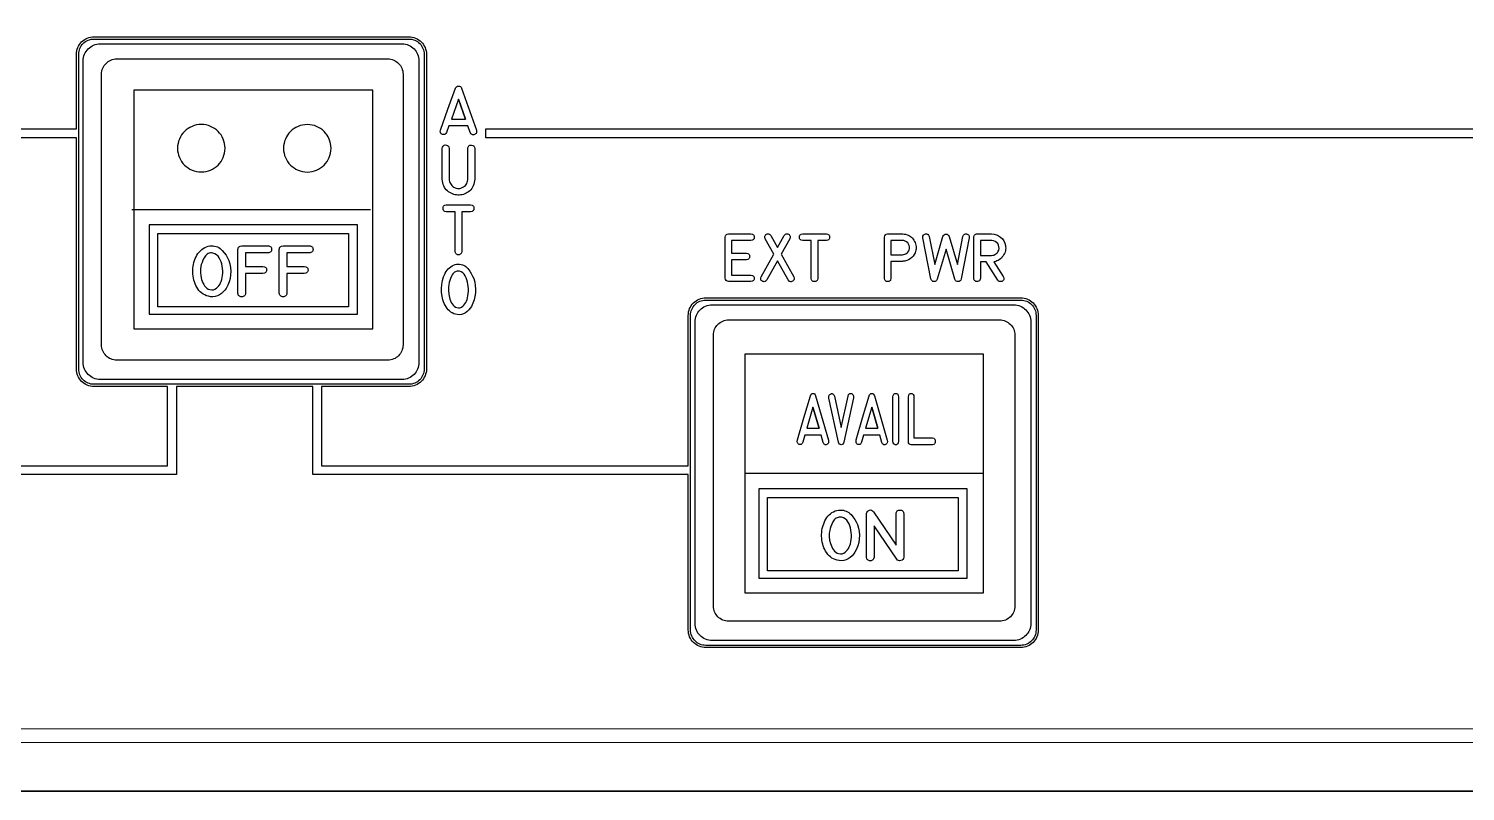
# Model space of a CAD drawing. Extents: x 361 to 684, y 82 to 686.
# Drawn here: x 506.7 to 602.9, y 330.4 to 381.5 of the extents above; entities that cross this region are included whole.
import ezdxf

# ---------------------------------------------------------------- set-up
doc = ezdxf.new("R2010")
doc.units = 0
for name, color, linetype in [('_BACKPANEL', 5, 'CONTINUOUS'), ('_ENGRAVING', 105, 'CONTINUOUS'), ('_LABELS', 30, 'CONTINUOUS'), ('_TOPLAYER', 1, 'CONTINUOUS')]:
    doc.layers.add(name, color=color, linetype=linetype)

msp = doc.modelspace()

# ---------------------------------------------------------------- linework, layer by layer
at = {"layer": '_BACKPANEL'}
for points in [[(683.839, 436.825), (683.839, 431.985), (683.839, 422.306), (683.839, 412.626), (683.839, 340.03), (683.839, 330.35), (361.5, 330.35), (361.5, 340.03), (361.5, 412.626), (361.5, 422.306), (361.5, 431.985), (361.5, 436.825)], [(511.041, 380.783), (532.137, 380.783), (532.242, 380.778), (532.344, 380.762), (532.443, 380.737), (532.537, 380.702), (532.627, 380.659), (532.712, 380.608), (532.791, 380.549), (532.864, 380.483), (532.93, 380.41), (532.989, 380.331), (533.04, 380.246), (533.083, 380.156), (533.118, 380.062), (533.143, 379.963), (533.158, 379.861), (533.164, 379.755), (533.164, 358.66), (533.158, 358.555), (533.143, 358.453), (533.118, 358.354), (533.083, 358.26), (533.04, 358.17), (532.989, 358.085), (532.93, 358.006), (532.864, 357.933), (532.791, 357.867), (532.712, 357.808), (532.627, 357.757), (532.537, 357.713), (532.443, 357.679), (532.344, 357.654), (532.242, 357.638), (532.137, 357.633), (511.041, 357.633), (510.936, 357.638), (510.833, 357.654), (510.735, 357.679), (510.64, 357.713), (510.551, 357.757), (510.466, 357.808), (510.387, 357.867), (510.314, 357.933), (510.248, 358.006), (510.189, 358.085), (510.137, 358.17), (510.094, 358.26), (510.06, 358.354), (510.035, 358.453), (510.019, 358.555), (510.014, 358.66), (510.014, 379.755), (510.019, 379.861), (510.035, 379.963), (510.06, 380.062), (510.094, 380.156), (510.137, 380.246), (510.189, 380.331), (510.248, 380.41), (510.314, 380.483), (510.387, 380.549), (510.466, 380.608), (510.551, 380.659), (510.64, 380.702), (510.735, 380.737), (510.833, 380.762), (510.936, 380.778)], [(552.041, 363.283), (573.137, 363.283), (573.242, 363.278), (573.344, 363.262), (573.443, 363.237), (573.537, 363.202), (573.627, 363.159), (573.712, 363.108), (573.791, 363.049), (573.864, 362.983), (573.93, 362.91), (573.989, 362.831), (574.04, 362.746), (574.083, 362.656), (574.118, 362.562), (574.143, 362.463), (574.158, 362.361), (574.164, 362.255), (574.164, 341.16), (574.158, 341.055), (574.143, 340.953), (574.118, 340.854), (574.083, 340.76), (574.04, 340.67), (573.989, 340.585), (573.93, 340.506), (573.864, 340.433), (573.791, 340.367), (573.712, 340.308), (573.627, 340.257), (573.537, 340.213), (573.443, 340.179), (573.344, 340.154), (573.242, 340.138), (573.137, 340.133), (552.041, 340.133), (551.936, 340.138), (551.833, 340.154), (551.735, 340.179), (551.64, 340.213), (551.551, 340.257), (551.466, 340.308), (551.387, 340.367), (551.314, 340.433), (551.248, 340.506), (551.189, 340.585), (551.137, 340.67), (551.094, 340.76), (551.06, 340.854), (551.035, 340.953), (551.019, 341.055), (551.014, 341.16), (551.014, 362.255), (551.019, 362.361), (551.035, 362.463), (551.06, 362.562), (551.094, 362.656), (551.137, 362.746), (551.189, 362.831), (551.248, 362.91), (551.314, 362.983), (551.387, 363.049), (551.466, 363.108), (551.551, 363.159), (551.64, 363.202), (551.735, 363.237), (551.833, 363.262), (551.936, 363.278)]]:
    msp.add_lwpolyline(points, close=True, dxfattribs=at)
at = {"layer": '_ENGRAVING'}
for points in [[(423.903, 374.756), (509.86, 374.756), (509.86, 379.746), (509.867, 379.868), (509.885, 379.986), (509.914, 380.1), (509.954, 380.21), (510.004, 380.314), (510.063, 380.412), (510.132, 380.504), (510.208, 380.588), (510.293, 380.665), (510.385, 380.733), (510.483, 380.793), (510.587, 380.843), (510.696, 380.883), (510.811, 380.912), (510.929, 380.93), (511.051, 380.936), (532.127, 380.936), (532.249, 380.93), (532.367, 380.912), (532.481, 380.883), (532.591, 380.843), (532.695, 380.793), (532.793, 380.733), (532.885, 380.665), (532.969, 380.588), (533.046, 380.504), (533.114, 380.412), (533.174, 380.314), (533.224, 380.21), (533.264, 380.1), (533.293, 379.986), (533.311, 379.868), (533.317, 379.746), (533.317, 358.67), (533.311, 358.548), (533.293, 358.43), (533.264, 358.315), (533.224, 358.206), (533.174, 358.102), (533.114, 358.004), (533.046, 357.912), (532.969, 357.828), (532.885, 357.751), (532.793, 357.682), (532.695, 357.623), (532.591, 357.573), (532.481, 357.533), (532.367, 357.504), (532.249, 357.486), (532.127, 357.48), (526.295, 357.48), (526.295, 352.166), (550.86, 352.166), (550.86, 362.246), (550.867, 362.368), (550.885, 362.486), (550.914, 362.6), (550.954, 362.71), (551.004, 362.814), (551.063, 362.912), (551.132, 363.004), (551.208, 363.088), (551.293, 363.165), (551.385, 363.233), (551.483, 363.293), (551.587, 363.343), (551.696, 363.383), (551.811, 363.412), (551.929, 363.43), (552.051, 363.436), (573.127, 363.436), (573.249, 363.43), (573.367, 363.412), (573.481, 363.383), (573.591, 363.343), (573.695, 363.293), (573.793, 363.233), (573.885, 363.165), (573.969, 363.088), (574.046, 363.004), (574.114, 362.912), (574.174, 362.814), (574.224, 362.71), (574.264, 362.6), (574.293, 362.486), (574.311, 362.368), (574.317, 362.246), (574.317, 341.17), (574.311, 341.048), (574.293, 340.93), (574.264, 340.815), (574.224, 340.706), (574.174, 340.602), (574.114, 340.504), (574.046, 340.412), (573.969, 340.328), (573.885, 340.251), (573.793, 340.182), (573.695, 340.123), (573.591, 340.073), (573.481, 340.033), (573.367, 340.004), (573.249, 339.986), (573.127, 339.98), (552.051, 339.98), (551.929, 339.986), (551.811, 340.004), (551.696, 340.033), (551.587, 340.073), (551.483, 340.123), (551.385, 340.182), (551.293, 340.251), (551.208, 340.328), (551.132, 340.412), (551.063, 340.504), (551.004, 340.602), (550.954, 340.706), (550.914, 340.815), (550.885, 340.93), (550.867, 341.048), (550.86, 341.17), (550.86, 351.58), (549.39, 351.58), (549.39, 351.58), (526.295, 351.58), (525.699, 351.58), (525.699, 357.48), (516.565, 357.48), (516.565, 351.58), (515.969, 351.58), (492.716, 351.58)], [(616.495, 374.157), (537.299, 374.157), (537.299, 374.759), (616.495, 374.759)], [(492.716, 352.166), (515.969, 352.166), (515.969, 357.48), (511.051, 357.48), (510.929, 357.486), (510.811, 357.504), (510.696, 357.533), (510.587, 357.573), (510.483, 357.623), (510.385, 357.682), (510.293, 357.751), (510.208, 357.828), (510.132, 357.912), (510.063, 358.004), (510.004, 358.102), (509.954, 358.206), (509.914, 358.315), (509.885, 358.43), (509.867, 358.548), (509.86, 358.67), (509.86, 374.16), (423.903, 374.16)], [(367.066, 333.622), (677.524, 333.637), (677.615, 333.646), (677.699, 333.672), (677.775, 333.714), (677.841, 333.769), (677.896, 333.836), (677.937, 333.913), (677.963, 333.997), (677.972, 334.088), (677.963, 334.178), (677.937, 334.263), (677.895, 334.339), (677.841, 334.405), (677.774, 334.46), (677.698, 334.502), (677.614, 334.528), (677.524, 334.537), (367.064, 334.522)]]:
    msp.add_lwpolyline(points, dxfattribs=at)
for points in [[(511.459, 380.458), (531.675, 380.458), (531.792, 380.452), (531.906, 380.435), (532.015, 380.407), (532.12, 380.368), (532.22, 380.32), (532.314, 380.263), (532.402, 380.198), (532.483, 380.124), (532.557, 380.043), (532.623, 379.955), (532.68, 379.861), (532.728, 379.761), (532.766, 379.656), (532.794, 379.547), (532.811, 379.433), (532.817, 379.316), (532.817, 359.1), (532.811, 358.983), (532.794, 358.869), (532.766, 358.76), (532.728, 358.655), (532.68, 358.555), (532.623, 358.461), (532.557, 358.373), (532.483, 358.292), (532.402, 358.218), (532.314, 358.152), (532.22, 358.095), (532.12, 358.047), (532.015, 358.009), (531.906, 357.981), (531.792, 357.964), (531.675, 357.958), (511.459, 357.958), (511.342, 357.964), (511.228, 357.981), (511.119, 358.009), (511.014, 358.047), (510.914, 358.095), (510.82, 358.152), (510.732, 358.218), (510.651, 358.292), (510.577, 358.373), (510.512, 358.461), (510.455, 358.555), (510.407, 358.655), (510.368, 358.76), (510.34, 358.869), (510.323, 358.983), (510.317, 359.1), (510.317, 379.316), (510.323, 379.433), (510.34, 379.547), (510.368, 379.656), (510.407, 379.761), (510.455, 379.861), (510.512, 379.955), (510.577, 380.043), (510.651, 380.124), (510.732, 380.198), (510.82, 380.263), (510.914, 380.32), (511.014, 380.368), (511.119, 380.407), (511.228, 380.435), (511.342, 380.452)], [(534.258, 374.674), (534.759, 376.077), (535.26, 377.479), (535.292, 377.542), (535.337, 377.588), (535.395, 377.616), (535.465, 377.625), (535.535, 377.617), (535.593, 377.59), (535.638, 377.544), (535.671, 377.479), (536.671, 374.666), (536.68, 374.564), (536.674, 374.52), (536.661, 374.482), (536.641, 374.448), (536.613, 374.419), (536.579, 374.395), (536.537, 374.377), (536.493, 374.364), (536.452, 374.36), (536.413, 374.365), (536.376, 374.377), (536.343, 374.398), (536.312, 374.427), (536.257, 374.51), (536.097, 374.965), (534.825, 374.965), (534.669, 374.521), (534.614, 374.438), (534.582, 374.409), (534.548, 374.388), (534.511, 374.376), (534.472, 374.372), (534.429, 374.377), (534.385, 374.39), (534.343, 374.41), (534.308, 374.434), (534.281, 374.462), (534.261, 374.496), (534.249, 374.533), (534.245, 374.576)], [(535.938, 375.412), (535.463, 376.749), (534.986, 375.412)], [(535.463, 376.749), (535.938, 375.412)], [(536.551, 371.418), (536.551, 371.385), (536.544, 371.286), (536.523, 371.164), (536.493, 371.051), (536.455, 370.946), (536.409, 370.849), (536.354, 370.76), (536.291, 370.679), (536.219, 370.607), (536.139, 370.543), (536.054, 370.487), (535.968, 370.439), (535.88, 370.399), (535.79, 370.367), (535.7, 370.343), (535.608, 370.327), (535.514, 370.319), (535.419, 370.319), (535.324, 370.327), (535.232, 370.343), (535.141, 370.367), (535.053, 370.398), (534.966, 370.438), (534.882, 370.485), (534.8, 370.54), (534.719, 370.603), (534.644, 370.674), (534.579, 370.753), (534.522, 370.839), (534.474, 370.933), (534.436, 371.034), (534.406, 371.144), (534.386, 371.26), (534.375, 371.385), (534.375, 371.418), (534.375, 373.447), (534.379, 373.494), (534.392, 373.536), (534.437, 373.609), (534.495, 373.657), (534.566, 373.678), (534.65, 373.673), (534.729, 373.645), (534.785, 373.598), (534.819, 373.532), (534.83, 373.447), (534.83, 371.418), (534.84, 371.326), (534.859, 371.241), (534.887, 371.161), (534.924, 371.087), (534.969, 371.019), (535.023, 370.957), (535.085, 370.902), (535.157, 370.852), (535.233, 370.811), (535.31, 370.782), (535.388, 370.766), (535.467, 370.762), (535.547, 370.77), (535.628, 370.791), (535.711, 370.823), (535.794, 370.868), (535.864, 370.917), (535.924, 370.972), (535.974, 371.034), (536.014, 371.102), (536.045, 371.175), (536.07, 371.252), (536.087, 371.333), (536.097, 371.418), (536.097, 373.447), (536.1, 373.492), (536.129, 373.579), (536.152, 373.612), (536.18, 373.638), (536.213, 373.658), (536.251, 373.67), (536.344, 373.674), (536.434, 373.653), (536.47, 373.633), (536.499, 373.608), (536.522, 373.576), (536.538, 373.539), (536.551, 373.447)], [(535.238, 366.548), (535.238, 369.206), (534.649, 369.206), (534.551, 369.227), (534.513, 369.247), (534.481, 369.273), (534.457, 369.304), (534.439, 369.342), (534.429, 369.386), (534.426, 369.436), (534.429, 369.486), (534.44, 369.53), (534.458, 369.568), (534.482, 369.6), (534.514, 369.625), (534.552, 369.645), (534.649, 369.667), (536.277, 369.667), (536.374, 369.646), (536.412, 369.626), (536.444, 369.6), (536.468, 369.568), (536.485, 369.53), (536.496, 369.486), (536.499, 369.436), (536.496, 369.386), (536.486, 369.341), (536.469, 369.304), (536.444, 369.272), (536.413, 369.246), (536.375, 369.227), (536.277, 369.206), (535.69, 369.206), (535.69, 366.548), (535.662, 366.446), (535.64, 366.407), (535.613, 366.374), (535.581, 366.349), (535.543, 366.332), (535.501, 366.322), (535.454, 366.319), (535.407, 366.323), (535.365, 366.334), (535.33, 366.352), (535.3, 366.378), (535.276, 366.41), (535.258, 366.449)], [(555.061, 367.284), (553.764, 367.284), (553.764, 366.429), (554.753, 366.429), (554.85, 366.402), (554.888, 366.382), (554.92, 366.356), (554.944, 366.326), (554.961, 366.291), (554.971, 366.251), (554.975, 366.206), (554.971, 366.161), (554.96, 366.121), (554.943, 366.085), (554.919, 366.055), (554.888, 366.03), (554.85, 366.01), (554.753, 365.984), (553.764, 365.984), (553.764, 364.956), (555.061, 364.956), (555.158, 364.93), (555.196, 364.91), (555.227, 364.885), (555.251, 364.855), (555.268, 364.82), (555.279, 364.78), (555.282, 364.736), (555.279, 364.691), (555.268, 364.652), (555.251, 364.617), (555.227, 364.587), (555.196, 364.562), (555.158, 364.542), (555.061, 364.517), (553.547, 364.517), (553.46, 364.54), (553.394, 364.585), (553.349, 364.651), (553.325, 364.739), (553.325, 367.502), (553.35, 367.593), (553.37, 367.629), (553.395, 367.66), (553.425, 367.684), (553.461, 367.703), (553.547, 367.721), (555.061, 367.721), (555.158, 367.701), (555.196, 367.682), (555.227, 367.657), (555.251, 367.627), (555.268, 367.591), (555.278, 367.549), (555.281, 367.501), (555.278, 367.453), (555.267, 367.412), (555.25, 367.376), (555.226, 367.346), (555.195, 367.321), (555.157, 367.303)], [(555.74, 364.845), (556.587, 366.36), (556.009, 367.394), (555.984, 367.49), (555.983, 367.532), (555.99, 367.571), (556.004, 367.607), (556.027, 367.639), (556.057, 367.668), (556.096, 367.694), (556.137, 367.713), (556.178, 367.724), (556.217, 367.726), (556.255, 367.72), (556.292, 367.705), (556.328, 367.681), (556.396, 367.608), (556.837, 366.812), (557.281, 367.608), (557.349, 367.681), (557.385, 367.705), (557.422, 367.72), (557.46, 367.726), (557.499, 367.724), (557.539, 367.713), (557.58, 367.694), (557.618, 367.669), (557.648, 367.64), (557.671, 367.608), (557.686, 367.572), (557.693, 367.532), (557.692, 367.489), (557.668, 367.392), (557.092, 366.36), (557.937, 364.845), (557.963, 364.749), (557.964, 364.706), (557.957, 364.667), (557.942, 364.631), (557.919, 364.598), (557.888, 364.57), (557.849, 364.544), (557.807, 364.525), (557.766, 364.514), (557.727, 364.512), (557.689, 364.519), (557.653, 364.534), (557.618, 364.558), (557.554, 364.633), (556.837, 365.909), (556.128, 364.633), (556.058, 364.56), (556.022, 364.537), (555.984, 364.522), (555.946, 364.515), (555.906, 364.517), (555.866, 364.528), (555.824, 364.546), (555.786, 364.571), (555.756, 364.6), (555.733, 364.632), (555.719, 364.667), (555.713, 364.706), (555.714, 364.749)], [(559.101, 364.736), (559.101, 367.28), (558.527, 367.28), (558.431, 367.3), (558.393, 367.319), (558.363, 367.343), (558.339, 367.374), (558.322, 367.41), (558.312, 367.452), (558.309, 367.5), (558.312, 367.547), (558.322, 367.589), (558.34, 367.626), (558.363, 367.656), (558.394, 367.681), (558.432, 367.7), (558.527, 367.721), (560.115, 367.721), (560.209, 367.701), (560.246, 367.682), (560.277, 367.657), (560.301, 367.626), (560.318, 367.59), (560.328, 367.548), (560.331, 367.5), (560.328, 367.451), (560.318, 367.409), (560.301, 367.373), (560.278, 367.342), (560.247, 367.318), (560.21, 367.299), (560.115, 367.28), (559.542, 367.28), (559.542, 364.736), (559.514, 364.639), (559.493, 364.601), (559.466, 364.57), (559.435, 364.546), (559.399, 364.529), (559.358, 364.52), (559.311, 364.517), (559.265, 364.521), (559.225, 364.532), (559.19, 364.549), (559.161, 364.573), (559.138, 364.604), (559.12, 364.641)], [(565.206, 367.721), (565.235, 367.721), (565.334, 367.71), (565.428, 367.691), (565.518, 367.665), (565.605, 367.63), (565.683, 367.589), (565.755, 367.542), (565.821, 367.489), (565.881, 367.43), (565.936, 367.364), (565.984, 367.293), (566.026, 367.215), (566.063, 367.131), (566.092, 367.045), (566.113, 366.958), (566.126, 366.873), (566.13, 366.788), (566.125, 366.704), (566.112, 366.62), (566.09, 366.536), (566.06, 366.454), (565.998, 366.33), (565.922, 366.221), (565.833, 366.126), (565.731, 366.045), (565.619, 365.979), (565.499, 365.929), (565.371, 365.896), (565.235, 365.879), (565.206, 365.878), (564.445, 365.878), (564.445, 364.737), (564.421, 364.641), (564.401, 364.603), (564.376, 364.572), (564.345, 364.548), (564.31, 364.531), (564.269, 364.52), (564.223, 364.517), (564.177, 364.52), (564.137, 364.531), (564.101, 364.548), (564.071, 364.572), (564.046, 364.603), (564.026, 364.641), (564.003, 364.737), (564.003, 367.502), (564.024, 367.588), (564.066, 367.654), (564.128, 367.698), (564.209, 367.721), (564.223, 367.721)], [(568.344, 367.543), (568.892, 365.671), (569.258, 367.543), (569.299, 367.633), (569.325, 367.666), (569.355, 367.691), (569.389, 367.709), (569.427, 367.719), (569.469, 367.721), (569.515, 367.715), (569.598, 367.684), (569.63, 367.66), (569.655, 367.631), (569.674, 367.597), (569.686, 367.557), (569.691, 367.46), (569.15, 364.697), (569.118, 364.62), (569.074, 364.565), (569.016, 364.53), (568.946, 364.517), (568.874, 364.524), (568.813, 364.553), (568.763, 364.603), (568.723, 364.675), (568.131, 366.693), (567.545, 364.675), (567.504, 364.602), (567.454, 364.551), (567.394, 364.523), (567.324, 364.517), (567.255, 364.532), (567.197, 364.567), (567.15, 364.622), (567.114, 364.697), (566.573, 367.46), (566.584, 367.56), (566.618, 367.636), (566.643, 367.665), (566.673, 367.688), (566.751, 367.717), (566.835, 367.719), (566.872, 367.708), (566.906, 367.69), (566.964, 367.631), (567.011, 367.543), (567.373, 365.668), (567.92, 367.543), (567.959, 367.611), (568.008, 367.66), (568.066, 367.69), (568.135, 367.702), (568.204, 367.694), (568.261, 367.665), (568.308, 367.614)], [(571.971, 364.856), (572.005, 364.771), (572.01, 364.732), (572.007, 364.694), (571.996, 364.657), (571.977, 364.623), (571.914, 364.559), (571.875, 364.537), (571.834, 364.523), (571.789, 364.519), (571.742, 364.523), (571.696, 364.536), (571.657, 364.556), (571.624, 364.584), (571.598, 364.62), (570.827, 365.839), (570.436, 365.839), (570.436, 364.737), (570.428, 364.674), (570.405, 364.62), (570.366, 364.576), (570.312, 364.541), (570.252, 364.52), (570.193, 364.517), (570.136, 364.531), (570.081, 364.564), (570.043, 364.599), (570.016, 364.639), (570, 364.685), (569.995, 364.737), (569.995, 367.502), (569.999, 367.546), (570.011, 367.586), (570.03, 367.623), (570.058, 367.657), (570.092, 367.685), (570.129, 367.705), (570.169, 367.717), (570.214, 367.721), (571.185, 367.721), (571.355, 367.707), (571.513, 367.665), (571.587, 367.634), (571.659, 367.595), (571.794, 367.498), (571.911, 367.379), (572.003, 367.245), (572.071, 367.096), (572.115, 366.932), (572.127, 366.841), (572.13, 366.752), (572.124, 366.663), (572.109, 366.577), (572.085, 366.491), (572.052, 366.408), (572.01, 366.326), (571.959, 366.245), (571.901, 366.169), (571.839, 366.101), (571.773, 366.04), (571.701, 365.988), (571.626, 365.943), (571.546, 365.906), (571.461, 365.877), (571.372, 365.856), (571.342, 365.851)], [(565.206, 367.28), (564.445, 367.28), (564.445, 366.321), (565.206, 366.321), (565.292, 366.328), (565.374, 366.35), (565.45, 366.388), (565.521, 366.44), (565.582, 366.503), (565.63, 366.573), (565.663, 366.651), (565.681, 366.737), (565.685, 366.841), (565.666, 366.94), (565.627, 367.031), (565.566, 367.116), (565.489, 367.188), (565.404, 367.239), (565.309, 367.269)], [(571.185, 366.278), (571.264, 366.284), (571.339, 366.303), (571.411, 366.333), (571.48, 366.375), (571.542, 366.428), (571.593, 366.487), (571.634, 366.554), (571.663, 366.629), (571.686, 366.746), (571.682, 366.858), (571.652, 366.964), (571.595, 367.065), (571.518, 367.151), (571.428, 367.216), (571.324, 367.259), (571.207, 367.28), (570.436, 367.28), (570.436, 366.278)], [(536.485, 364.717), (536.549, 364.485), (536.589, 364.249), (536.605, 364.008), (536.599, 363.762), (536.568, 363.52), (536.514, 363.289), (536.435, 363.069), (536.332, 362.859), (536.253, 362.737), (536.161, 362.624), (536.055, 362.521), (535.936, 362.427), (535.808, 362.353), (535.673, 362.307), (535.531, 362.291), (535.383, 362.303), (535.263, 362.33), (535.15, 362.369), (535.045, 362.418), (534.947, 362.478), (534.856, 362.549), (534.772, 362.631), (534.696, 362.724), (534.627, 362.827), (534.565, 362.938), (534.51, 363.052), (534.462, 363.169), (534.421, 363.289), (534.386, 363.412), (534.359, 363.538), (534.326, 363.8), (534.321, 364.066), (534.343, 364.328), (534.392, 364.588), (534.468, 364.843), (534.516, 364.966), (534.571, 365.08), (534.633, 365.186), (534.701, 365.282), (534.777, 365.37), (534.858, 365.45), (534.947, 365.52), (535.042, 365.582), (535.139, 365.632), (535.239, 365.667), (535.341, 365.688), (535.444, 365.695), (535.542, 365.691), (535.636, 365.676), (535.724, 365.652), (535.809, 365.618), (535.888, 365.575), (535.963, 365.522), (536.033, 365.459), (536.099, 365.387), (536.219, 365.23), (536.323, 365.066), (536.412, 364.895)], [(535.457, 365.224), (535.385, 365.219), (535.317, 365.203), (535.253, 365.177), (535.194, 365.142), (535.14, 365.095), (535.09, 365.039), (535.045, 364.972), (535.004, 364.895), (534.934, 364.737), (534.878, 364.59), (534.837, 364.456), (534.809, 364.334), (534.788, 364.146), (534.786, 363.923), (534.808, 363.684), (534.855, 363.448), (534.889, 363.333), (534.93, 363.224), (534.979, 363.121), (535.036, 363.024), (535.101, 362.938), (535.175, 362.868), (535.259, 362.813), (535.352, 362.774), (535.462, 362.753), (535.514, 362.753), (535.564, 362.761), (535.612, 362.776), (535.658, 362.799), (535.745, 362.866), (535.823, 362.95), (535.89, 363.037), (535.948, 363.126), (535.995, 363.218), (536.035, 363.321), (536.068, 363.439), (536.094, 363.571), (536.113, 363.719), (536.124, 363.874), (536.125, 364.03), (536.117, 364.185), (536.098, 364.339), (536.07, 364.49), (536.03, 364.634), (535.979, 364.769), (535.917, 364.897), (535.842, 365.01), (535.753, 365.101), (535.65, 365.168), (535.532, 365.214)], [(552.459, 362.958), (572.675, 362.958), (572.792, 362.952), (572.906, 362.935), (573.015, 362.907), (573.12, 362.868), (573.22, 362.82), (573.314, 362.763), (573.402, 362.698), (573.483, 362.624), (573.557, 362.543), (573.623, 362.455), (573.68, 362.361), (573.728, 362.261), (573.766, 362.156), (573.794, 362.047), (573.811, 361.933), (573.817, 361.816), (573.817, 341.6), (573.811, 341.483), (573.794, 341.369), (573.766, 341.26), (573.728, 341.155), (573.68, 341.055), (573.623, 340.961), (573.557, 340.873), (573.483, 340.792), (573.402, 340.718), (573.314, 340.652), (573.22, 340.595), (573.12, 340.547), (573.015, 340.509), (572.906, 340.481), (572.792, 340.464), (572.675, 340.458), (552.459, 340.458), (552.342, 340.464), (552.228, 340.481), (552.119, 340.509), (552.014, 340.547), (551.914, 340.595), (551.82, 340.652), (551.732, 340.718), (551.651, 340.792), (551.577, 340.873), (551.512, 340.961), (551.455, 341.055), (551.407, 341.155), (551.368, 341.26), (551.34, 341.369), (551.323, 341.483), (551.317, 341.6), (551.317, 361.816), (551.323, 361.933), (551.34, 362.047), (551.368, 362.156), (551.407, 362.261), (551.455, 362.361), (551.512, 362.455), (551.577, 362.543), (551.651, 362.624), (551.732, 362.698), (551.82, 362.763), (551.914, 362.82), (552.014, 362.868), (552.119, 362.907), (552.228, 362.935), (552.342, 362.952)]]:
    msp.add_lwpolyline(points, close=True, dxfattribs=at)
at = {"layer": '_LABELS'}
for points in [[(529.716, 361.35), (529.716, 377.352), (513.716, 377.352), (513.716, 361.35)], [(518.23, 375.051), (518.067, 375.043), (517.909, 375.019), (517.757, 374.98), (517.61, 374.926), (517.471, 374.859), (517.34, 374.779), (517.217, 374.688), (517.104, 374.585), (517.002, 374.472), (516.91, 374.349), (516.83, 374.218), (516.763, 374.079), (516.71, 373.933), (516.67, 373.78), (516.646, 373.622), (516.638, 373.46), (516.646, 373.297), (516.67, 373.139), (516.71, 372.986), (516.763, 372.84), (516.83, 372.701), (516.91, 372.57), (517.002, 372.447), (517.104, 372.334), (517.217, 372.231), (517.34, 372.14), (517.471, 372.06), (517.61, 371.993), (517.757, 371.94), (517.909, 371.9), (518.067, 371.876), (518.23, 371.868), (518.393, 371.876), (518.551, 371.9), (518.703, 371.94), (518.85, 371.993), (518.989, 372.06), (519.12, 372.14), (519.242, 372.231), (519.355, 372.334), (519.458, 372.447), (519.55, 372.57), (519.63, 372.701), (519.697, 372.84), (519.75, 372.986), (519.789, 373.139), (519.813, 373.297), (519.822, 373.46), (519.813, 373.622), (519.789, 373.78), (519.75, 373.933), (519.697, 374.079), (519.63, 374.218), (519.55, 374.349), (519.458, 374.472), (519.355, 374.585), (519.242, 374.688), (519.12, 374.779), (518.989, 374.859), (518.85, 374.926), (518.703, 374.98), (518.551, 375.019), (518.393, 375.043)], [(525.333, 375.048), (525.17, 375.04), (525.012, 375.016), (524.86, 374.976), (524.714, 374.923), (524.574, 374.856), (524.443, 374.776), (524.321, 374.684), (524.207, 374.582), (524.105, 374.469), (524.013, 374.346), (523.933, 374.215), (523.866, 374.076), (523.813, 373.93), (523.773, 373.777), (523.749, 373.619), (523.741, 373.456), (523.749, 373.294), (523.773, 373.136), (523.813, 372.983), (523.866, 372.837), (523.933, 372.698), (524.013, 372.566), (524.105, 372.444), (524.207, 372.331), (524.321, 372.228), (524.443, 372.136), (524.574, 372.057), (524.714, 371.99), (524.86, 371.936), (525.012, 371.897), (525.17, 371.873), (525.333, 371.865), (525.496, 371.873), (525.654, 371.897), (525.806, 371.936), (525.953, 371.99), (526.092, 372.057), (526.223, 372.136), (526.345, 372.228), (526.458, 372.331), (526.561, 372.444), (526.653, 372.566), (526.733, 372.698), (526.8, 372.837), (526.853, 372.983), (526.892, 373.136), (526.916, 373.294), (526.925, 373.456), (526.916, 373.619), (526.892, 373.777), (526.853, 373.93), (526.8, 374.076), (526.733, 374.215), (526.653, 374.346), (526.561, 374.469), (526.458, 374.582), (526.345, 374.684), (526.223, 374.776), (526.092, 374.856), (525.953, 374.923), (525.806, 374.976), (525.654, 375.016), (525.496, 375.04)], [(514.743, 368.334), (514.743, 368.192), (514.743, 362.334), (528.689, 362.334), (528.689, 368.334)], [(515.314, 367.736), (528.099, 367.736), (528.099, 362.834), (515.314, 362.834)], [(520.066, 365.935), (520.137, 365.702), (520.181, 365.464), (520.2, 365.222), (520.192, 364.976), (520.158, 364.732), (520.098, 364.5), (520.01, 364.279), (519.896, 364.068), (519.808, 363.945), (519.705, 363.832), (519.588, 363.728), (519.455, 363.634), (519.312, 363.56), (519.162, 363.514), (519.004, 363.497), (518.839, 363.509), (518.706, 363.537), (518.58, 363.575), (518.463, 363.625), (518.354, 363.685), (518.253, 363.757), (518.16, 363.839), (518.075, 363.932), (517.998, 364.036), (517.929, 364.148), (517.867, 364.262), (517.814, 364.379), (517.768, 364.5), (517.73, 364.624), (517.7, 364.75), (517.678, 364.88), (517.663, 365.013), (517.656, 365.147), (517.657, 365.28), (517.666, 365.413), (517.681, 365.544), (517.705, 365.675), (517.736, 365.805), (517.821, 366.062), (517.875, 366.185), (517.936, 366.299), (518.005, 366.405), (518.081, 366.502), (518.165, 366.591), (518.256, 366.671), (518.354, 366.742), (518.46, 366.804), (518.568, 366.854), (518.679, 366.889), (518.792, 366.91), (518.908, 366.917), (519.017, 366.913), (519.121, 366.898), (519.219, 366.874), (519.313, 366.84), (519.402, 366.797), (519.485, 366.743), (519.563, 366.681), (519.637, 366.608), (519.77, 366.45), (519.885, 366.285), (519.984, 366.113)], [(520.679, 363.738), (520.679, 366.681), (520.69, 366.732), (520.707, 366.778), (520.731, 366.817), (520.76, 366.85), (520.795, 366.876), (520.836, 366.896), (520.936, 366.917), (522.691, 366.917), (522.75, 366.91), (522.802, 366.896), (522.845, 366.876), (522.88, 366.849), (522.908, 366.817), (522.928, 366.778), (522.939, 366.733), (522.943, 366.681), (522.939, 366.63), (522.927, 366.585), (522.907, 366.547), (522.879, 366.514), (522.844, 366.488), (522.8, 366.469), (522.748, 366.456), (522.688, 366.449), (521.188, 366.449), (521.188, 365.536), (522.358, 365.536), (522.467, 365.516), (522.511, 365.497), (522.546, 365.472), (522.574, 365.44), (522.594, 365.403), (522.607, 365.36), (522.612, 365.311), (522.608, 365.262), (522.597, 365.218), (522.578, 365.179), (522.55, 365.146), (522.514, 365.118), (522.47, 365.096), (522.358, 365.067), (521.188, 365.067), (521.188, 363.738), (521.181, 363.684), (521.166, 363.637), (521.145, 363.597), (521.118, 363.564), (521.084, 363.539), (521.044, 363.52), (520.996, 363.509), (520.943, 363.504), (520.889, 363.507), (520.841, 363.518), (520.799, 363.536), (520.763, 363.561), (520.733, 363.594), (520.709, 363.634), (520.691, 363.682)], [(523.451, 363.738), (523.451, 366.681), (523.462, 366.732), (523.479, 366.778), (523.502, 366.817), (523.532, 366.85), (523.567, 366.876), (523.608, 366.896), (523.708, 366.917), (525.463, 366.917), (525.522, 366.91), (525.574, 366.896), (525.617, 366.876), (525.652, 366.849), (525.68, 366.817), (525.7, 366.778), (525.711, 366.733), (525.715, 366.681), (525.711, 366.63), (525.699, 366.585), (525.679, 366.547), (525.651, 366.514), (525.615, 366.488), (525.572, 366.469), (525.52, 366.456), (525.46, 366.449), (523.96, 366.449), (523.96, 365.536), (525.13, 365.536), (525.239, 365.516), (525.283, 365.497), (525.318, 365.472), (525.346, 365.44), (525.366, 365.403), (525.379, 365.36), (525.384, 365.311), (525.38, 365.262), (525.369, 365.218), (525.35, 365.179), (525.322, 365.146), (525.286, 365.118), (525.242, 365.096), (525.13, 365.067), (523.96, 365.067), (523.96, 363.738), (523.953, 363.684), (523.938, 363.637), (523.917, 363.597), (523.89, 363.564), (523.856, 363.539), (523.815, 363.52), (523.768, 363.509), (523.715, 363.504), (523.661, 363.507), (523.613, 363.518), (523.571, 363.536), (523.535, 363.561), (523.505, 363.594), (523.481, 363.634), (523.463, 363.682)], [(518.922, 366.444), (518.841, 366.439), (518.766, 366.423), (518.695, 366.397), (518.629, 366.361), (518.569, 366.315), (518.513, 366.258), (518.463, 366.191), (518.417, 366.113), (518.34, 365.954), (518.278, 365.807), (518.231, 365.672), (518.201, 365.55), (518.177, 365.361), (518.175, 365.137), (518.199, 364.897), (518.252, 364.66), (518.289, 364.544), (518.335, 364.435), (518.39, 364.332), (518.453, 364.234), (518.525, 364.147), (518.608, 364.077), (518.701, 364.022), (518.805, 363.983), (518.927, 363.961), (518.985, 363.962), (519.041, 363.969), (519.095, 363.985), (519.146, 364.008), (519.242, 364.076), (519.329, 364.16), (519.404, 364.247), (519.468, 364.336), (519.521, 364.428), (519.565, 364.532), (519.602, 364.65), (519.631, 364.784), (519.652, 364.932), (519.664, 365.088), (519.666, 365.244), (519.656, 365.4), (519.636, 365.555), (519.604, 365.707), (519.559, 365.851), (519.503, 365.987), (519.434, 366.116), (519.35, 366.229), (519.251, 366.32), (519.137, 366.388), (519.006, 366.434)], [(570.646, 343.65), (570.646, 359.652), (554.646, 359.652), (554.646, 343.65)], [(558.178, 353.908), (558.609, 355.388), (559.041, 356.868), (559.069, 356.935), (559.107, 356.983), (559.157, 357.013), (559.217, 357.023), (559.278, 357.014), (559.327, 356.985), (559.366, 356.937), (559.395, 356.868), (560.256, 353.899), (560.264, 353.791), (560.248, 353.704), (560.23, 353.669), (560.206, 353.638), (560.177, 353.613), (560.141, 353.594), (560.103, 353.581), (560.067, 353.577), (560.034, 353.581), (560.003, 353.594), (559.974, 353.616), (559.947, 353.647), (559.9, 353.735), (559.762, 354.215), (558.666, 354.215), (558.531, 353.746), (558.484, 353.658), (558.457, 353.628), (558.427, 353.606), (558.396, 353.593), (558.362, 353.589), (558.325, 353.594), (558.287, 353.608), (558.25, 353.628), (558.22, 353.654), (558.197, 353.684), (558.18, 353.719), (558.166, 353.804)], [(560.289, 356.705), (560.288, 356.813), (560.31, 356.898), (560.33, 356.931), (560.356, 356.959), (560.388, 356.981), (560.425, 356.998), (560.464, 357.007), (560.5, 357.007), (560.533, 356.999), (560.564, 356.982), (560.591, 356.957), (560.616, 356.922), (560.656, 356.828), (561.109, 354.732), (561.565, 356.848), (561.605, 356.944), (561.63, 356.978), (561.658, 357.003), (561.689, 357.019), (561.723, 357.026), (561.761, 357.024), (561.801, 357.014), (561.84, 356.996), (561.872, 356.973), (561.898, 356.944), (561.917, 356.911), (561.937, 356.829), (561.93, 356.726), (561.29, 353.758), (561.259, 353.682), (561.218, 353.628), (561.169, 353.595), (561.11, 353.584), (561.051, 353.594), (561.001, 353.626), (560.959, 353.678), (560.926, 353.751)], [(562.115, 353.908), (562.546, 355.388), (562.978, 356.868), (563.006, 356.935), (563.045, 356.983), (563.094, 357.013), (563.154, 357.023), (563.215, 357.014), (563.265, 356.985), (563.304, 356.937), (563.332, 356.868), (564.194, 353.899), (564.202, 353.791), (564.185, 353.704), (564.167, 353.669), (564.144, 353.638), (564.114, 353.613), (564.078, 353.594), (564.04, 353.581), (564.005, 353.577), (563.971, 353.581), (563.94, 353.594), (563.911, 353.616), (563.884, 353.647), (563.837, 353.735), (563.699, 354.215), (562.603, 354.215), (562.469, 353.746), (562.421, 353.658), (562.394, 353.628), (562.365, 353.606), (562.333, 353.593), (562.299, 353.589), (562.263, 353.594), (562.224, 353.608), (562.188, 353.628), (562.158, 353.654), (562.134, 353.684), (562.118, 353.719), (562.103, 353.804)], [(564.958, 353.815), (564.935, 353.712), (564.895, 353.638), (564.869, 353.612), (564.839, 353.594), (564.805, 353.583), (564.766, 353.579), (564.728, 353.583), (564.694, 353.594), (564.664, 353.613), (564.638, 353.639), (564.599, 353.712), (564.576, 353.815), (564.576, 356.784), (564.599, 356.888), (564.638, 356.962), (564.664, 356.988), (564.694, 357.007), (564.728, 357.018), (564.766, 357.022), (564.805, 357.019), (564.839, 357.008), (564.869, 356.989), (564.895, 356.963), (564.935, 356.889), (564.958, 356.784)], [(565.798, 353.582), (565.724, 353.601), (565.694, 353.621), (565.668, 353.647), (565.629, 353.718), (565.607, 353.815), (565.607, 356.784), (565.63, 356.89), (565.67, 356.965), (565.697, 356.991), (565.728, 357.009), (565.764, 357.019), (565.803, 357.022), (565.843, 357.017), (565.878, 357.006), (565.908, 356.987), (565.933, 356.961), (565.969, 356.887), (565.986, 356.784), (565.986, 354.05), (567.227, 354.052), (567.311, 354.027), (567.343, 354.006), (567.37, 353.978), (567.39, 353.945), (567.405, 353.906), (567.416, 353.811), (567.403, 353.716), (567.388, 353.678), (567.367, 353.647), (567.341, 353.621), (567.308, 353.602), (567.226, 353.582)], [(559.624, 354.687), (559.216, 356.098), (558.804, 354.687)], [(559.216, 356.098), (559.624, 354.687)], [(563.562, 354.687), (563.153, 356.098), (562.742, 354.687)], [(563.153, 356.098), (563.562, 354.687)], [(555.598, 350.633), (555.598, 350.491), (555.598, 344.633), (569.545, 344.633), (569.545, 350.633)], [(556.169, 350.035), (568.955, 350.035), (568.955, 345.133), (556.169, 345.133)], [(562.193, 348.228), (562.263, 347.996), (562.308, 347.759), (562.326, 347.518), (562.319, 347.273), (562.285, 347.031), (562.225, 346.8), (562.138, 346.58), (562.024, 346.37), (561.936, 346.248), (561.834, 346.135), (561.717, 346.032), (561.585, 345.938), (561.443, 345.864), (561.293, 345.818), (561.136, 345.802), (560.972, 345.814), (560.839, 345.841), (560.715, 345.88), (560.598, 345.929), (560.489, 345.989), (560.389, 346.06), (560.296, 346.142), (560.211, 346.235), (560.135, 346.338), (560.066, 346.449), (560.005, 346.563), (559.952, 346.68), (559.906, 346.8), (559.869, 346.923), (559.839, 347.049), (559.816, 347.178), (559.802, 347.31), (559.795, 347.444), (559.796, 347.576), (559.804, 347.708), (559.82, 347.839), (559.843, 347.969), (559.874, 348.098), (559.959, 348.354), (560.012, 348.477), (560.073, 348.591), (560.142, 348.696), (560.218, 348.793), (560.301, 348.881), (560.391, 348.96), (560.489, 349.031), (560.595, 349.093), (560.703, 349.142), (560.813, 349.177), (560.925, 349.198), (561.04, 349.206), (561.149, 349.201), (561.252, 349.186), (561.35, 349.162), (561.444, 349.129), (561.532, 349.085), (561.615, 349.032), (561.693, 348.97), (561.766, 348.898), (561.898, 348.74), (562.013, 348.576), (562.112, 348.405)], [(561.055, 348.734), (560.974, 348.729), (560.899, 348.714), (560.829, 348.688), (560.763, 348.652), (560.703, 348.606), (560.648, 348.549), (560.598, 348.482), (560.552, 348.405), (560.475, 348.247), (560.413, 348.101), (560.367, 347.966), (560.337, 347.844), (560.313, 347.657), (560.312, 347.434), (560.335, 347.195), (560.387, 346.959), (560.425, 346.844), (560.471, 346.735), (560.525, 346.632), (560.588, 346.535), (560.66, 346.449), (560.742, 346.379), (560.835, 346.324), (560.938, 346.285), (561.06, 346.264), (561.117, 346.264), (561.173, 346.272), (561.226, 346.287), (561.277, 346.31), (561.373, 346.378), (561.459, 346.461), (561.534, 346.548), (561.598, 346.637), (561.65, 346.729), (561.694, 346.832), (561.731, 346.949), (561.76, 347.082), (561.781, 347.23), (561.793, 347.385), (561.795, 347.54), (561.785, 347.695), (561.765, 347.85), (561.733, 348.001), (561.689, 348.144), (561.632, 348.28), (561.564, 348.408), (561.481, 348.521), (561.382, 348.611), (561.268, 348.679), (561.138, 348.724)], [(565.295, 346.035), (565.283, 345.955), (565.249, 345.892), (565.192, 345.845), (565.111, 345.813), (565.025, 345.802), (564.949, 345.814), (564.883, 345.851), (564.827, 345.912), (563.312, 348.148), (563.312, 346.035), (563.281, 345.933), (563.257, 345.893), (563.228, 345.86), (563.193, 345.835), (563.153, 345.817), (563.108, 345.806), (563.057, 345.802), (563.005, 345.806), (562.96, 345.817), (562.92, 345.835), (562.885, 345.86), (562.856, 345.893), (562.833, 345.933), (562.803, 346.035), (562.803, 348.966), (562.825, 349.045), (562.865, 349.11), (562.921, 349.159), (562.995, 349.194), (563.074, 349.208), (563.147, 349.196), (563.212, 349.157), (563.27, 349.091), (564.786, 346.851), (564.786, 348.966), (564.797, 349.022), (564.815, 349.07), (564.839, 349.111), (564.869, 349.144), (564.904, 349.17), (564.946, 349.188), (564.994, 349.198), (565.048, 349.201), (565.102, 349.197), (565.149, 349.186), (565.19, 349.167), (565.224, 349.141), (565.251, 349.108), (565.272, 349.068), (565.287, 349.021), (565.295, 348.966)]]:
    msp.add_lwpolyline(points, close=True, dxfattribs=at)
for points in [[(513.576, 369.351), (529.576, 369.351)], [(570.646, 351.651), (554.646, 351.651)], [(570.646, 351.651), (554.646, 351.651)]]:
    msp.add_lwpolyline(points, dxfattribs=at)
at = {"layer": '_TOPLAYER'}
for points in [[(512.571, 379.451), (530.721, 379.451), (530.826, 379.446), (530.928, 379.431), (531.026, 379.406), (531.121, 379.371), (531.21, 379.328), (531.295, 379.277), (531.374, 379.218), (531.447, 379.152), (531.513, 379.079), (531.572, 379), (531.623, 378.916), (531.666, 378.826), (531.7, 378.732), (531.725, 378.633), (531.741, 378.531), (531.746, 378.426), (531.746, 360.277), (531.741, 360.172), (531.725, 360.07), (531.7, 359.971), (531.666, 359.877), (531.623, 359.787), (531.572, 359.703), (531.513, 359.624), (531.447, 359.551), (531.374, 359.485), (531.295, 359.426), (531.21, 359.375), (531.121, 359.332), (531.026, 359.297), (530.928, 359.272), (530.826, 359.257), (530.721, 359.251), (512.571, 359.251), (512.466, 359.257), (512.364, 359.272), (512.266, 359.297), (512.172, 359.332), (512.082, 359.375), (511.997, 359.426), (511.919, 359.485), (511.846, 359.551), (511.78, 359.624), (511.721, 359.703), (511.67, 359.787), (511.626, 359.877), (511.592, 359.971), (511.567, 360.07), (511.551, 360.172), (511.546, 360.277), (511.546, 378.426), (511.551, 378.531), (511.567, 378.633), (511.592, 378.732), (511.626, 378.826), (511.67, 378.916), (511.721, 379), (511.78, 379.079), (511.846, 379.152), (511.919, 379.218), (511.997, 379.277), (512.082, 379.328), (512.172, 379.371), (512.266, 379.406), (512.364, 379.431), (512.466, 379.446)], [(553.571, 361.951), (571.721, 361.951), (571.826, 361.946), (571.928, 361.931), (572.026, 361.906), (572.121, 361.871), (572.21, 361.828), (572.295, 361.777), (572.374, 361.718), (572.447, 361.652), (572.513, 361.579), (572.572, 361.5), (572.623, 361.416), (572.666, 361.326), (572.7, 361.232), (572.725, 361.133), (572.741, 361.031), (572.746, 360.926), (572.746, 342.777), (572.741, 342.672), (572.725, 342.57), (572.7, 342.471), (572.666, 342.377), (572.623, 342.287), (572.572, 342.203), (572.513, 342.124), (572.447, 342.051), (572.374, 341.985), (572.295, 341.926), (572.21, 341.875), (572.121, 341.832), (572.026, 341.797), (571.928, 341.772), (571.826, 341.757), (571.721, 341.751), (553.571, 341.751), (553.466, 341.757), (553.364, 341.772), (553.266, 341.797), (553.172, 341.832), (553.082, 341.875), (552.997, 341.926), (552.919, 341.985), (552.846, 342.051), (552.78, 342.124), (552.721, 342.203), (552.67, 342.287), (552.626, 342.377), (552.592, 342.471), (552.567, 342.57), (552.551, 342.672), (552.546, 342.777), (552.546, 360.926), (552.551, 361.031), (552.567, 361.133), (552.592, 361.232), (552.626, 361.326), (552.67, 361.416), (552.721, 361.5), (552.78, 361.579), (552.846, 361.652), (552.919, 361.718), (552.997, 361.777), (553.082, 361.828), (553.172, 361.871), (553.266, 361.906), (553.364, 361.931), (553.466, 361.946)]]:
    msp.add_lwpolyline(points, close=True, dxfattribs=at)
msp.add_lwpolyline([(503.699, 330.35), (595.788, 330.35), (681.531, 330.35)], dxfattribs=at)

doc.saveas('drawing.dxf')
